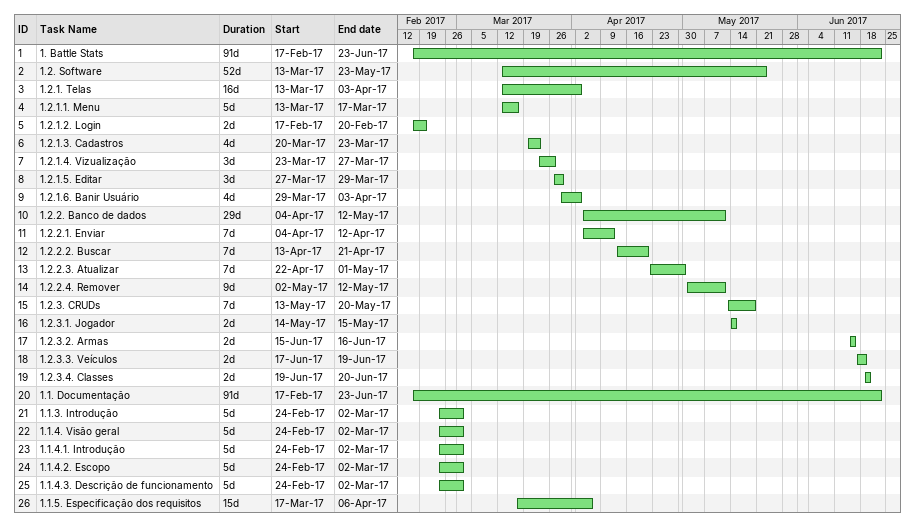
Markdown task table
| ID | Task | Duration | Start | Finish |
|---|---|---|---|---|
| 1 | 1. Battle Stats | 91d | 2017-02-17 | 2017-06-23 |
| 2 | 1.2. Software | 52d | 2017-03-13 | 2017-05-23 |
| 3 | 1.2.1. Telas | 16d | 2017-03-13 | 2017-04-03 |
| 4 | 1.2.1.1. Menu | 5d | 2017-03-13 | 2017-03-17 |
| 5 | 1.2.1.2. Login | 2d | 2017-02-17 | 2017-02-20 |
| 6 | 1.2.1.3. Cadastros | 4d | 2017-03-20 | 2017-03-23 |
| 7 | 1.2.1.4. Vizualização | 3d | 2017-03-23 | 2017-03-27 |
| 8 | 1.2.1.5. Editar | 3d | 2017-03-27 | 2017-03-29 |
| 9 | 1.2.1.6. Banir Usuário | 4d | 2017-03-29 | 2017-04-03 |
| 10 | 1.2.2. Banco de dados | 29d | 2017-04-04 | 2017-05-12 |
| 11 | 1.2.2.1. Enviar | 7d | 2017-04-04 | 2017-04-12 |
| 12 | 1.2.2.2. Buscar | 7d | 2017-04-13 | 2017-04-21 |
| 13 | 1.2.2.3. Atualizar | 7d | 2017-04-22 | 2017-05-01 |
| 14 | 1.2.2.4. Remover | 9d | 2017-05-02 | 2017-05-12 |
| 15 | 1.2.3. CRUDs | 7d | 2017-05-13 | 2017-05-20 |
| 16 | 1.2.3.1. Jogador | 2d | 2017-05-14 | 2017-05-15 |
| 17 | 1.2.3.2. Armas | 2d | 2017-06-15 | 2017-06-16 |
| 18 | 1.2.3.3. Veículos | 2d | 2017-06-17 | 2017-06-19 |
| 19 | 1.2.3.4. Classes | 2d | 2017-06-19 | 2017-06-20 |
| 20 | 1.1. Documentação | 91d | 2017-02-17 | 2017-06-23 |
| 21 | 1.1.3. Introdução | 5d | 2017-02-24 | 2017-03-02 |
| 22 | 1.1.4. Visão geral | 5d | 2017-02-24 | 2017-03-02 |
| 23 | 1.1.4.1. Introdução | 5d | 2017-02-24 | 2017-03-02 |
| 24 | 1.1.4.2. Escopo | 5d | 2017-02-24 | 2017-03-02 |
| 25 | 1.1.4.3. Descrição de funcionamento | 5d | 2017-02-24 | 2017-03-02 |
| 26 | 1.1.5. Especificação dos requisitos | 15d | 2017-03-17 | 2017-04-06 |
